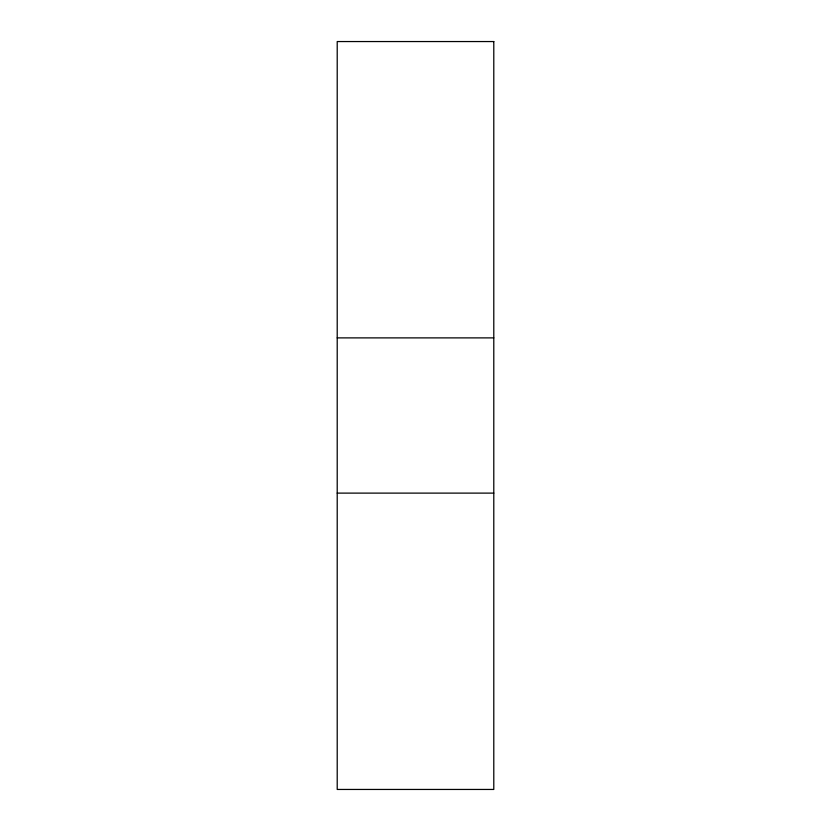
<?xml version="1.0" encoding="UTF-8"?>
<svg xmlns="http://www.w3.org/2000/svg" width="831" height="831" viewBox="0 0 831 831"><rect width="100%" height="100%" fill="white"/><g stroke="black" fill="none" stroke-linecap="round" stroke-linejoin="round"><path stroke-width="1.25" d="M337.209 337.885L493.791 337.885M337.209 493.115L493.791 493.115M493.791 41.55L337.209 41.55L337.209 789.45L493.791 789.45L493.791 41.55"/></g></svg>
